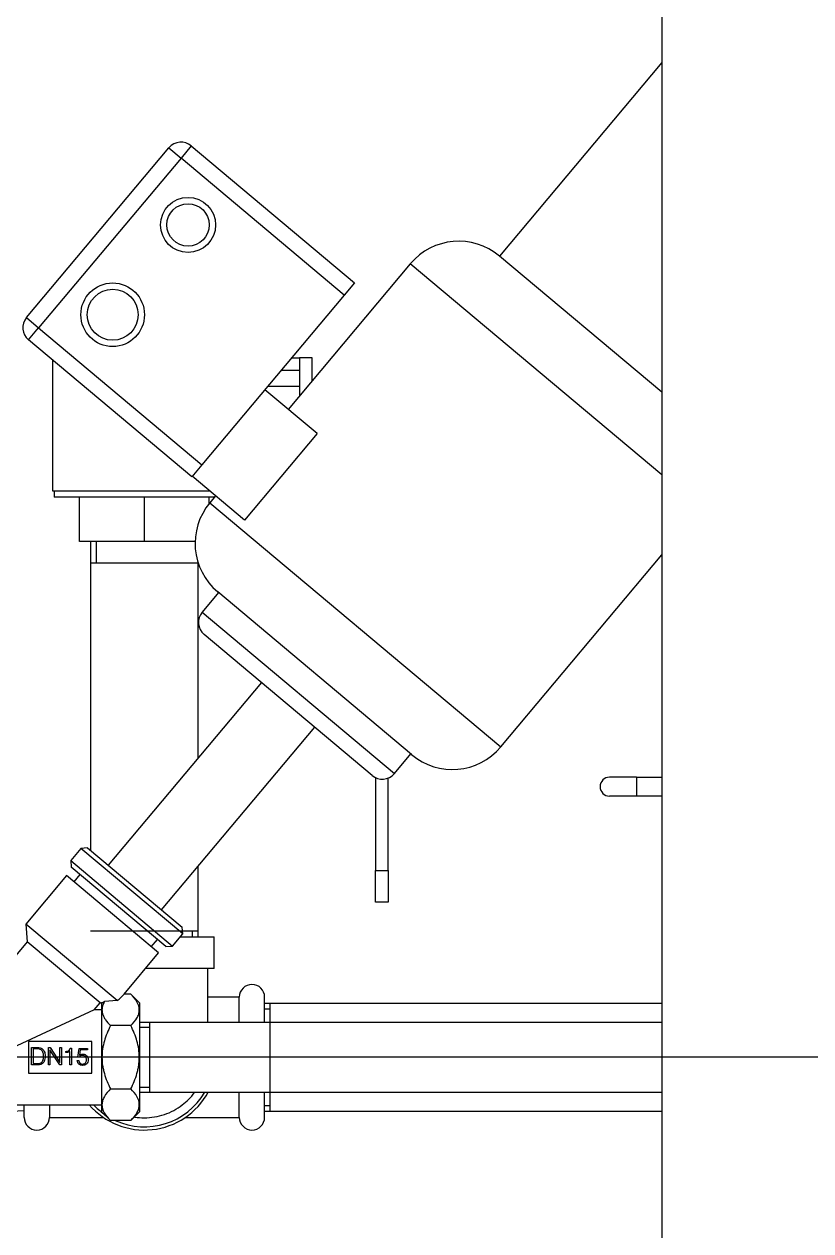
# Model space of a CAD drawing. Extents: x -681219 to -550379, y -242630 to -158199.
# Drawn here: x -634304 to -633839, y -178493 to -177780 of the extents above; entities that cross this region are included whole.
import ezdxf
from ezdxf.lldxf.tags import DXFTag

# ---------------------------------------------------------------- set-up
doc = ezdxf.new("R2010")
doc.units = 0
doc.header["$LTSCALE"] = 1000
for name, color, linetype in [('$TD_AUDIT_GENERATED_(2AE)', 7, 'CONTINUOUS'), ('$TD_AUDIT_GENERATED_(5AA)', 7, 'CONTINUOUS'), ('$TD_AUDIT_GENERATED_(5F5)', 7, 'CONTINUOUS'), ('$TD_AUDIT_GENERATED_(72D)', 7, 'CONTINUOUS'), ('2702调节阀DN15(1657', 7, 'CONTINUOUS'), ('Default', 7, 'CONTINUOUS'), ('DN25_GB3289.10_A', 7, 'CONTINUOUS'), ('不锈钢外丝D25', 7, 'CONTINUOUS'), ('不锈钢弯头D25', 7, 'CONTINUOUS'), ('球阀D25不锈钢(丝口)', 7, 'CONTINUOUS'), ('球阀DN15法兰不锈钢', 7, 'CONTINUOUS')]:
    doc.layers.add(name, color=color, linetype=linetype)
tags = doc.linetypes.add('CENTER2', pattern=[28.575, 19.05, -3.175, 3.175, -3.175]).pattern_tags.tags
tags[10:11] = [DXFTag(74, 4), DXFTag(75, 0), DXFTag(340, '0'), DXFTag(46, 0.0), DXFTag(50, 0.0), DXFTag(44, 0.0), DXFTag(45, 0.0)]
tags[8:9] = [DXFTag(74, 4), DXFTag(75, 0), DXFTag(340, '0'), DXFTag(46, 0.0), DXFTag(50, 0.0), DXFTag(44, 0.0), DXFTag(45, 0.0)]
tags[6:7] = [DXFTag(74, 4), DXFTag(75, 0), DXFTag(340, '0'), DXFTag(46, 0.0), DXFTag(50, 0.0), DXFTag(44, 0.0), DXFTag(45, 0.0)]
tags[4:5] = [DXFTag(74, 4), DXFTag(75, 0), DXFTag(340, '0'), DXFTag(46, 0.0), DXFTag(50, 0.0), DXFTag(44, 0.0), DXFTag(45, 0.0)]

# ---------------------------------------------------------------- blocks, each defined once
blk = doc.blocks.new('SEANNOT_GROUP57')
at = {"layer": 'Default', "color": 7, "linetype": 'CENTER2'}
blk.add_line((634.561, 521.491), (277.05, 521.491), dxfattribs=at)

msp = doc.modelspace()

# ---------------------------------------------------------------- linework, layer by layer
at = {"layer": '$TD_AUDIT_GENERATED_(2AE)', "color": 7, "linetype": 'Continuous'}
msp.add_line((-633926.6863, -177622.7721), (-633926.6863, -179156.4514), dxfattribs=at)
at = {"layer": '$TD_AUDIT_GENERATED_(5AA)', "color": 7, "linetype": 'Continuous'}
for p, q in [((-633926.6863, -178358.7512), (-634161.4141, -178358.7512)), ((-634158.0475, -178422.3427), (-634158.0475, -178358.7512)), ((-634161.4141, -178362.0243), (-634158.0475, -178362.0243)), ((-634161.4141, -178419.0696), (-634158.0475, -178419.0696)), ((-634161.4141, -178422.3427), (-633926.6863, -178422.3427))]:
    msp.add_line(p, q, dxfattribs=at)
at = {"layer": '$TD_AUDIT_GENERATED_(5F5)', "color": 7, "linetype": 'Continuous'}
for p, q in [((-634264.2828, -178085.6814), (-634264.2828, -178268.2895)), ((-634261.0097, -178085.6814), (-634261.0097, -178098.3998)), ((-634264.2828, -178098.3998), (-634200.6912, -178098.3998)), ((-634200.6912, -178213.6559), (-634200.6912, -178098.4425)), ((-634200.6912, -178319.474), (-634200.6912, -178277.67)), ((-634200.6912, -178316.1074), (-634264.2828, -178316.1074)), ((-634203.9643, -178319.474), (-634203.9643, -178316.1074))]:
    msp.add_line(p, q, dxfattribs=at)
at = {"layer": '$TD_AUDIT_GENERATED_(72D)', "color": 7, "linetype": 'Continuous'}
for p, q in [((-634229.3074, -178369.9732), (-634235.2925, -178369.9732)), ((-634235.2925, -178372.8414), (-634229.3074, -178372.8414)), ((-633926.6863, -178369.9732), (-634229.3074, -178369.9732)), ((-634229.3074, -178411.1207), (-634229.3074, -178369.9732)), ((-634235.2925, -178408.2525), (-634229.3074, -178408.2525)), ((-634235.2925, -178411.1207), (-634229.3074, -178411.1207)), ((-634229.3074, -178411.1207), (-633926.6863, -178411.1207))]:
    msp.add_line(p, q, dxfattribs=at)
at = {"layer": '2702调节阀DN15(1657', "color": 7, "linetype": 'Continuous'}
for p, q in [((-633926.6863, -177802.7273), (-634022.6052, -177917.0389)), ((-634204.8069, -177851.9344), (-634210.8181, -177859.0982)), ((-634204.8069, -177851.9344), (-634108.3109, -177932.9041)), ((-634302.1381, -177953.3805), (-634217.9819, -177853.087)), ((-634210.8181, -177859.0982), (-634294.9743, -177959.3917)), ((-634217.9819, -177853.087), (-634210.8181, -177859.0982)), ((-634114.3221, -177940.0679), (-634210.8181, -177859.0982)), ((-634075.3051, -177921.6495), (-634147.4659, -178007.6475)), ((-633926.6863, -178046.3555), (-634075.3051, -177921.6495)), ((-633926.6863, -177997.5243), (-634022.6052, -177917.0389)), ((-634108.3109, -177932.9041), (-634114.3221, -177940.0679)), ((-634114.3221, -177940.0679), (-634198.4783, -178040.3614)), ((-634302.1381, -177953.3805), (-634294.9743, -177959.3917)), ((-634300.9855, -177966.5555), (-634294.9743, -177959.3917)), ((-634294.9743, -177959.3917), (-634198.4783, -178040.3614)), ((-634204.4895, -178047.5252), (-634300.9855, -177966.5555)), ((-634130.4404, -178021.9336), (-634161.2928, -177996.0454)), ((-634130.4404, -178021.9336), (-634173.3444, -178073.0646)), ((-634198.4783, -178040.3614), (-634204.4895, -178047.5252)), ((-634173.3444, -178073.0646), (-634204.1968, -178047.1764)), ((-634190.3699, -178058.7785), (-634193.7722, -178062.8332)), ((-634193.7722, -178062.8332), (-634021.8406, -178207.101)), ((-634021.8406, -178207.101), (-633926.6863, -178093.7006)), ((-634188.6628, -178115.9516), (-634198.3386, -178127.4827)), ((-634074.5405, -178211.7116), (-634189.1616, -178115.5331)), ((-634198.3386, -178127.4827), (-634084.715, -178222.8242)), ((-634097.8899, -178223.9769), (-634197.1859, -178140.6577)), ((-634163.2983, -178169.0927), (-634253.8675, -178277.0289)), ((-634222.3467, -178303.478), (-634131.7775, -178195.5418)), ((-634084.715, -178222.8242), (-634075.0392, -178211.2931)), ((-634269.9985, -178267.1557), (-634276.0097, -178274.3196)), ((-634266.046, -178266.81), (-634269.9985, -178267.1557)), ((-634209.8224, -178317.6495), (-634269.9985, -178267.1557)), ((-634266.046, -178266.81), (-634210.1682, -178313.697)), ((-634276.0097, -178274.3196), (-634215.8336, -178324.8133)), ((-634276.0097, -178274.3196), (-634275.6639, -178278.2721)), ((-634219.7861, -178325.1591), (-634275.6639, -178278.2721)), ((-634278.5542, -178283.1715), (-634302.5988, -178311.8268)), ((-634224.1092, -178328.8563), (-634278.5542, -178283.1715)), ((-634270.6492, -178282.4799), (-634274.2559, -178286.7782)), ((-634248.6524, -178357.0932), (-634302.5988, -178311.8268)), ((-634302.5988, -178311.8268), (-634301.6767, -178322.3667)), ((-634209.8224, -178317.6495), (-634210.1682, -178313.697)), ((-634301.6767, -178322.3667), (-634334.4206, -178361.3894)), ((-634258.6938, -178358.4337), (-634301.6767, -178322.3667)), ((-634228.4075, -178325.2496), (-634224.8008, -178320.9513)), ((-634215.8336, -178324.8133), (-634209.8224, -178317.6495)), ((-634244.5229, -178353.1844), (-634224.1092, -178328.8563)), ((-634219.7861, -178325.1591), (-634215.8336, -178324.8133)), ((-634262.099, -178362.4918), (-634258.6938, -178358.4337)), ((-634258.6938, -178358.4337), (-634257.6566, -178358.3429)), ((-634257.7069, -178358.3473), (-634257.7366, -178358.3771)), ((-634257.7366, -178358.3771), (-634257.7366, -178422.7168)), ((-634248.6524, -178357.0932), (-634256.043, -178357.5308)), ((-634240.4852, -178353.1844), (-634244.5229, -178353.1844)), ((-634235.2925, -178358.3771), (-634240.4852, -178353.1844)), ((-634235.2925, -178358.3771), (-634235.2925, -178422.7168)), ((-634262.099, -178362.4918), (-634322.2634, -178390.547)), ((-634257.7366, -178362.4918), (-634262.099, -178362.4918)), ((-634240.4852, -178371.8657), (-634252.544, -178371.8657)), ((-634300.972, -178381.1952), (-634300.972, -178390.547)), ((-634263.5652, -178381.1952), (-634300.972, -178381.1952)), ((-634299.1881, -178384.7898), (-634296.7781, -178384.7898)), ((-634299.1881, -178395.0766), (-634299.1881, -178384.7898)), ((-634298.2486, -178385.6271), (-634298.2486, -178394.2392)), ((-634289.2349, -178395.0766), (-634289.2349, -178384.7898)), ((-634289.2349, -178384.7898), (-634288.2, -178384.7898)), ((-634282.5222, -178395.0766), (-634288.2954, -178386.2467)), ((-634288.2954, -178386.2467), (-634288.2954, -178395.0766)), ((-634288.2, -178384.7898), (-634282.3928, -178393.6197)), ((-634282.3928, -178393.6197), (-634282.3928, -178384.7898)), ((-634282.3928, -178384.7898), (-634281.4738, -178384.7898)), ((-634281.4738, -178384.7898), (-634281.4738, -178395.0766)), ((-634278.9616, -178387.6832), (-634278.9616, -178387.0636)), ((-634276.4699, -178395.0766), (-634276.4699, -178387.1045)), ((-634276.3746, -178385.0893), (-634275.5304, -178385.0825)), ((-634275.5304, -178385.0825), (-634275.5304, -178395.0766)), ((-634271.8268, -178390.4744), (-634271.0643, -178385.3684)), ((-634271.0643, -178385.3684), (-634266.1762, -178385.3684)), ((-634270.3903, -178386.165), (-634270.8737, -178389.3647)), ((-634266.1762, -178386.165), (-634270.3903, -178386.165)), ((-634266.1762, -178385.3684), (-634266.1762, -178386.165)), ((-634263.5652, -178390.547), (-634263.5652, -178381.1952)), ((-634300.972, -178390.547), (-634300.972, -178399.8987)), ((-634272.14, -178392.51), (-634271.2073, -178392.5032)), ((-634271.0303, -178390.4744), (-634271.8268, -178390.4744)), ((-634263.5652, -178399.8987), (-634263.5652, -178390.547)), ((-634300.972, -178399.8987), (-634263.5652, -178399.8987)), ((-634288.2954, -178395.0766), (-634289.2349, -178395.0766)), ((-634281.4738, -178395.0766), (-634282.5222, -178395.0766)), ((-634275.5304, -178395.0766), (-634276.4699, -178395.0766)), ((-634252.544, -178409.2282), (-634240.4852, -178409.2282)), ((-634334.4206, -178418.6021), (-634257.7366, -178418.6021)), ((-634257.7366, -178422.7168), (-634252.544, -178427.9095)), ((-634240.4852, -178427.9095), (-634235.2925, -178422.7168)), ((-634240.4852, -178427.9095), (-634252.544, -178427.9095))]:
    msp.add_line(p, q, dxfattribs=at)
for centre, radius in [((-634206.6788, -177898.6333), 16.273), ((-634206.6788, -177898.6333), 12.5323), ((-634251.2196, -177951.715), 18.7869), ((-634251.2196, -177951.715), 15.0462)]:
    msp.add_circle(centre, radius, dxfattribs=at)
for centre, radius, start, end in [((-634210.8181, -177859.0982), 9.3517, 50, 140), ((-634046.6498, -177945.6942), 37.4068, 50, 140), ((-634294.9743, -177959.3917), 9.3517, 140, 230), ((-634165.117, -178086.8778), 37.4068, 140, 230), ((-634191.1747, -178133.4939), 9.3517, 140, 230), ((-634050.4958, -178183.0564), 37.4068, 230, 320), ((-634091.8788, -178216.813), 9.3517, 230, 320)]:
    msp.add_arc(centre, radius, start, end, dxfattribs=at)
msp.add_ellipse((-634290.9125, -178353.1844), major_axis=(49.3794, 8.3564), ratio=0.3794726, start_param=-0.61117398, end_param=-0.41948897, dxfattribs=at)
for points, knots in [([(-634257.7069, -178358.3473), (-634257.7068, -178358.3473), (-634257.6671, -178358.3278), (-634257.5147, -178358.2529), (-634257.4019, -178358.1975), (-634256.9664, -178357.9836), (-634256.5425, -178357.7755), (-634256.043, -178357.5308)], [0.500519323, 0.500519323, 0.500519323, 0.500519323, 0.625, 0.625, 0.75, 0.75, 1, 1, 1, 1]), ([(-634256.043, -178357.5308), (-634256.7327, -178358.7001), (-634257.2199, -178359.9), (-634257.4844, -178361.452), (-634257.5197, -178361.7641), (-634257.5543, -178362.3841), (-634257.5537, -178362.6931), (-634257.4993, -178363.6171), (-634257.3929, -178364.2293), (-634257.0484, -178365.4463), (-634256.8105, -178366.0512), (-634256.2156, -178367.2544), (-634255.8578, -178367.8534), (-634254.6479, -178369.6149), (-634253.6571, -178370.7525), (-634252.544, -178371.8657)], [0, 0, 0, 0, 0.25, 0.25, 0.3125, 0.3125, 0.375, 0.375, 0.5, 0.5, 0.625, 0.625, 0.75, 0.75, 1, 1, 1, 1]), ([(-634240.4852, -178371.8657), (-634239.0255, -178370.406), (-634237.7845, -178368.9135), (-634236.4546, -178366.5945), (-634236.1009, -178365.8081), (-634235.7358, -178364.6034), (-634235.6418, -178364.1977), (-634235.5141, -178363.3772), (-634235.4814, -178362.967), (-634235.4727, -178360.9284), (-634235.9667, -178359.3254), (-634237.7583, -178356.164), (-634239.0172, -178354.6524), (-634240.4852, -178353.1844)], [0, 0, 0, 0, 0.25, 0.25, 0.375, 0.375, 0.4375, 0.4375, 0.5, 0.5, 0.75, 0.75, 1, 1, 1, 1]), ([(-634252.544, -178371.8657), (-634253.2675, -178373.3128), (-634253.9435, -178374.7896), (-634255.166, -178377.8245), (-634255.7055, -178379.3675), (-634256.5957, -178382.4918), (-634256.9475, -178384.0766), (-634257.4263, -178387.3008), (-634257.551, -178388.9497), (-634257.5481, -178392.2014), (-634257.4236, -178393.8154), (-634257.0656, -178396.2197), (-634256.9179, -178397.0184), (-634256.569, -178398.6106), (-634256.367, -178399.4066), (-634255.2433, -178403.34), (-634253.9935, -178406.329), (-634252.544, -178409.2282)], [0, 0, 0, 0, 0.125, 0.125, 0.25, 0.25, 0.375, 0.375, 0.5, 0.5, 0.625, 0.625, 0.6875, 0.6875, 0.75, 0.75, 1, 1, 1, 1]), ([(-634240.4852, -178409.2282), (-634239.0356, -178406.329), (-634237.7859, -178403.34), (-634236.6621, -178399.4066), (-634236.4601, -178398.6106), (-634236.1112, -178397.0184), (-634235.9635, -178396.2197), (-634235.6056, -178393.8154), (-634235.481, -178392.2014), (-634235.4781, -178388.9497), (-634235.6029, -178387.3008), (-634236.0816, -178384.0766), (-634236.4335, -178382.4918), (-634237.3236, -178379.3675), (-634237.8631, -178377.8245), (-634239.0856, -178374.7896), (-634239.7617, -178373.3128), (-634240.4852, -178371.8657)], [0, 0, 0, 0, 0.25, 0.25, 0.3125, 0.3125, 0.375, 0.375, 0.5, 0.5, 0.625, 0.625, 0.75, 0.75, 0.875, 0.875, 1, 1, 1, 1]), ([(-634296.7781, -178384.7898), (-634296.5444, -178384.7898), (-634296.3106, -178384.7898), (-634296.0769, -178384.7898), (-634295.2327, -178384.7898), (-634294.5928, -178384.8374), (-634294.1707, -178384.9191), (-634293.746, -178385.0013), (-634293.3809, -178385.1506), (-634293.0746, -178385.348), (-634292.4443, -178385.7542), (-634291.9649, -178386.342), (-634291.6313, -178387.1181), (-634291.2952, -178387.8999), (-634291.1275, -178388.8337), (-634291.1275, -178391.0871), (-634291.3113, -178392.0675), (-634291.6721, -178392.864), (-634292.0341, -178393.6631), (-634292.5776, -178394.2529), (-634293.2856, -178394.6409), (-634293.582, -178394.8033), (-634293.946, -178394.9132), (-634294.3817, -178394.9813), (-634294.8108, -178395.0484), (-634295.4778, -178395.0766), (-634296.3628, -178395.0766), (-634297.3046, -178395.0766), (-634298.2464, -178395.0766), (-634299.1881, -178395.0766)], [0, 0, 0, 0, 0.03436056, 0.03436056, 0.03436056, 0.1281062, 0.1281062, 0.1281062, 0.1861336, 0.1861336, 0.1861336, 0.299757, 0.299757, 0.299757, 0.43822831, 0.43822831, 0.58802118, 0.58802118, 0.58802118, 0.70776929, 0.70776929, 0.70776929, 0.7642878, 0.7642878, 0.7642878, 0.86155824, 0.86155824, 0.86155824, 1, 1, 1, 1]), ([(-634296.7781, -178384.7898), (-634296.5444, -178384.7898), (-634296.3106, -178384.7898), (-634296.0769, -178384.7898), (-634295.2327, -178384.7898), (-634294.5928, -178384.8374), (-634294.1707, -178384.9191), (-634293.746, -178385.0013), (-634293.3809, -178385.1506), (-634293.0746, -178385.348), (-634292.4443, -178385.7542), (-634291.9649, -178386.342), (-634291.6313, -178387.1181), (-634291.2952, -178387.8999), (-634291.1275, -178388.8337), (-634291.1275, -178391.0871), (-634291.3113, -178392.0675), (-634291.6721, -178392.864), (-634292.0341, -178393.6631), (-634292.5776, -178394.2529), (-634293.2856, -178394.6409), (-634293.582, -178394.8033), (-634293.946, -178394.9132), (-634294.3817, -178394.9813), (-634294.8108, -178395.0484), (-634295.4778, -178395.0766), (-634296.3628, -178395.0766), (-634297.3046, -178395.0766), (-634298.2464, -178395.0766), (-634299.1881, -178395.0766)], [0, 0, 0, 0, 0.03436056, 0.03436056, 0.03436056, 0.1281062, 0.1281062, 0.1281062, 0.1861336, 0.1861336, 0.1861336, 0.299757, 0.299757, 0.299757, 0.43822831, 0.43822831, 0.58802118, 0.58802118, 0.58802118, 0.70776929, 0.70776929, 0.70776929, 0.7642878, 0.7642878, 0.7642878, 0.86155824, 0.86155824, 0.86155824, 1, 1, 1, 1]), ([(-634298.2486, -178394.2392), (-634297.586, -178394.2392), (-634296.9234, -178394.2392), (-634296.2607, -178394.2392), (-634295.4778, -178394.2392), (-634294.9127, -178394.212), (-634294.5519, -178394.1576), (-634294.1901, -178394.1029), (-634293.8983, -178394.001), (-634293.6601, -178393.858), (-634293.1364, -178393.5438), (-634292.7478, -178393.0683), (-634292.4891, -178392.4283), (-634292.2313, -178391.7907), (-634292.1078, -178390.9578), (-634292.1078, -178388.9835), (-634292.2304, -178388.1801), (-634292.4755, -178387.5334), (-634292.7192, -178386.8903), (-634293.095, -178386.4101), (-634293.5852, -178386.0901), (-634293.8397, -178385.9239), (-634294.1434, -178385.8041), (-634294.5111, -178385.7293), (-634294.8708, -178385.656), (-634295.4914, -178385.6271), (-634296.3628, -178385.6271), (-634296.9914, -178385.6271), (-634297.62, -178385.6271), (-634298.2486, -178385.6271)], [0, 0, 0, 0, 0.10981287, 0.10981287, 0.10981287, 0.20438768, 0.20438768, 0.20438768, 0.25669141, 0.25669141, 0.25669141, 0.36064546, 0.36064546, 0.36064546, 0.5019803, 0.5019803, 0.63572669, 0.63572669, 0.63572669, 0.73802793, 0.73802793, 0.73802793, 0.79325098, 0.79325098, 0.79325098, 0.89582042, 0.89582042, 0.89582042, 1, 1, 1, 1]), ([(-634298.2486, -178394.2392), (-634297.586, -178394.2392), (-634296.9234, -178394.2392), (-634296.2607, -178394.2392), (-634295.4778, -178394.2392), (-634294.9127, -178394.212), (-634294.5519, -178394.1576), (-634294.1901, -178394.1029), (-634293.8983, -178394.001), (-634293.6601, -178393.858), (-634293.1364, -178393.5438), (-634292.7478, -178393.0683), (-634292.4891, -178392.4283), (-634292.2313, -178391.7907), (-634292.1078, -178390.9578), (-634292.1078, -178388.9835), (-634292.2304, -178388.1801), (-634292.4755, -178387.5334), (-634292.7192, -178386.8903), (-634293.095, -178386.4101), (-634293.5852, -178386.0901), (-634293.8397, -178385.9239), (-634294.1434, -178385.8041), (-634294.5111, -178385.7293), (-634294.8708, -178385.656), (-634295.4914, -178385.6271), (-634296.3628, -178385.6271), (-634296.9914, -178385.6271), (-634297.62, -178385.6271), (-634298.2486, -178385.6271)], [0, 0, 0, 0, 0.10981287, 0.10981287, 0.10981287, 0.20438768, 0.20438768, 0.20438768, 0.25669141, 0.25669141, 0.25669141, 0.36064546, 0.36064546, 0.36064546, 0.5019803, 0.5019803, 0.63572669, 0.63572669, 0.63572669, 0.73802793, 0.73802793, 0.73802793, 0.79325098, 0.79325098, 0.79325098, 0.89582042, 0.89582042, 0.89582042, 1, 1, 1, 1]), ([(-634278.9616, -178387.0636), (-634278.9412, -178387.0636), (-634278.9208, -178387.0636), (-634278.9003, -178387.0636), (-634278.0698, -178387.0636), (-634277.4502, -178386.9002), (-634277.0418, -178386.5803), (-634276.6408, -178386.2662), (-634276.4154, -178385.7633), (-634276.3746, -178385.0893)], [0, 0, 0, 0, 0.01655559, 0.01655559, 0.01655559, 0.54476349, 0.54476349, 0.54476349, 1, 1, 1, 1]), ([(-634278.9616, -178387.0636), (-634278.9412, -178387.0636), (-634278.9208, -178387.0636), (-634278.9003, -178387.0636), (-634278.0698, -178387.0636), (-634277.4502, -178386.9002), (-634277.0418, -178386.5803), (-634276.6408, -178386.2662), (-634276.4154, -178385.7633), (-634276.3746, -178385.0893)], [0, 0, 0, 0, 0.01655559, 0.01655559, 0.01655559, 0.54476349, 0.54476349, 0.54476349, 1, 1, 1, 1]), ([(-634276.4699, -178387.1045), (-634276.6945, -178387.3087), (-634276.9941, -178387.4517), (-634277.3685, -178387.547), (-634277.7477, -178387.6435), (-634278.2332, -178387.6832), (-634278.8186, -178387.6832), (-634278.8663, -178387.6832), (-634278.914, -178387.6832), (-634278.9616, -178387.6832)], [0, 0, 0, 0, 0.38694733, 0.38694733, 0.38694733, 0.94530505, 0.94530505, 0.94530505, 1, 1, 1, 1]), ([(-634276.4699, -178387.1045), (-634276.6945, -178387.3087), (-634276.9941, -178387.4517), (-634277.3685, -178387.547), (-634277.7477, -178387.6435), (-634278.2332, -178387.6832), (-634278.8186, -178387.6832), (-634278.8663, -178387.6832), (-634278.914, -178387.6832), (-634278.9616, -178387.6832)], [0, 0, 0, 0, 0.38694733, 0.38694733, 0.38694733, 0.94530505, 0.94530505, 0.94530505, 1, 1, 1, 1]), ([(-634270.8737, -178389.3647), (-634270.6354, -178389.1469), (-634270.3427, -178388.9903), (-634269.6619, -178388.7724), (-634269.267, -178388.718), (-634267.885, -178388.718), (-634267.1361, -178389.0175), (-634266.5711, -178389.6166), (-634266.0028, -178390.2191), (-634265.7201, -178391.0191), (-634265.7201, -178393.0547), (-634266.0128, -178393.8648), (-634266.5915, -178394.4639), (-634267.1735, -178395.0664), (-634267.9667, -178395.3558), (-634269.907, -178395.3558), (-634270.6559, -178395.1039), (-634271.2277, -178394.5933), (-634271.7992, -178394.083), (-634272.0992, -178393.3814), (-634272.14, -178392.51)], [0, 0, 0, 0, 0.06483471, 0.06483471, 0.12966942, 0.12966942, 0.2704823, 0.2704823, 0.2704823, 0.42089818, 0.42089818, 0.57436303, 0.57436303, 0.57436303, 0.72443979, 0.72443979, 0.86532817, 0.86532817, 0.86532817, 1, 1, 1, 1]), ([(-634270.8737, -178389.3647), (-634270.6354, -178389.1469), (-634270.3427, -178388.9903), (-634269.6619, -178388.7724), (-634269.267, -178388.718), (-634267.885, -178388.718), (-634267.1361, -178389.0175), (-634266.5711, -178389.6166), (-634266.0028, -178390.2191), (-634265.7201, -178391.0191), (-634265.7201, -178393.0547), (-634266.0128, -178393.8648), (-634266.5915, -178394.4639), (-634267.1735, -178395.0664), (-634267.9667, -178395.3558), (-634269.907, -178395.3558), (-634270.6559, -178395.1039), (-634271.2277, -178394.5933), (-634271.7992, -178394.083), (-634272.0992, -178393.3814), (-634272.14, -178392.51)], [0, 0, 0, 0, 0.06483471, 0.06483471, 0.12966942, 0.12966942, 0.2704823, 0.2704823, 0.2704823, 0.42089818, 0.42089818, 0.57436303, 0.57436303, 0.57436303, 0.72443979, 0.72443979, 0.86532817, 0.86532817, 0.86532817, 1, 1, 1, 1]), ([(-634271.2073, -178392.5032), (-634271.1801, -178393.1364), (-634270.9622, -178393.6401), (-634270.5537, -178394.001), (-634270.1491, -178394.3584), (-634269.6074, -178394.5456), (-634268.9334, -178394.5388), (-634268.2255, -178394.5316), (-634267.674, -178394.3278), (-634267.2723, -178393.892), (-634266.8737, -178393.4597), (-634266.68, -178392.8504), (-634266.68, -178391.2642), (-634266.8842, -178390.631), (-634267.2927, -178390.1681), (-634267.7042, -178389.7017), (-634268.2731, -178389.4737), (-634269.444, -178389.4737), (-634269.8457, -178389.5622), (-634270.5401, -178389.9026), (-634270.8193, -178390.1476), (-634271.0303, -178390.4744)], [0, 0, 0, 0, 0.12419331, 0.12419331, 0.12419331, 0.2532637, 0.2532637, 0.2532637, 0.388898, 0.388898, 0.388898, 0.53492453, 0.53492453, 0.68476045, 0.68476045, 0.68476045, 0.82516126, 0.82516126, 0.91258063, 0.91258063, 1, 1, 1, 1]), ([(-634271.2073, -178392.5032), (-634271.1801, -178393.1364), (-634270.9622, -178393.6401), (-634270.5537, -178394.001), (-634270.1491, -178394.3584), (-634269.6074, -178394.5456), (-634268.9334, -178394.5388), (-634268.2255, -178394.5316), (-634267.674, -178394.3278), (-634267.2723, -178393.892), (-634266.8737, -178393.4597), (-634266.68, -178392.8504), (-634266.68, -178391.2642), (-634266.8842, -178390.631), (-634267.2927, -178390.1681), (-634267.7042, -178389.7017), (-634268.2731, -178389.4737), (-634269.444, -178389.4737), (-634269.8457, -178389.5622), (-634270.5401, -178389.9026), (-634270.8193, -178390.1476), (-634271.0303, -178390.4744)], [0, 0, 0, 0, 0.12419331, 0.12419331, 0.12419331, 0.2532637, 0.2532637, 0.2532637, 0.388898, 0.388898, 0.388898, 0.53492453, 0.53492453, 0.68476045, 0.68476045, 0.68476045, 0.82516126, 0.82516126, 0.91258063, 0.91258063, 1, 1, 1, 1]), ([(-634252.544, -178409.2282), (-634254.0036, -178410.6879), (-634255.2447, -178412.1804), (-634256.5745, -178414.4994), (-634256.9283, -178415.2858), (-634257.2933, -178416.4905), (-634257.3874, -178416.8962), (-634257.5151, -178417.7167), (-634257.5478, -178418.127), (-634257.5564, -178420.1655), (-634257.0625, -178421.7685), (-634255.2708, -178424.9299), (-634254.012, -178426.4415), (-634252.544, -178427.9095)], [0, 0, 0, 0, 0.25, 0.25, 0.375, 0.375, 0.4375, 0.4375, 0.5, 0.5, 0.75, 0.75, 1, 1, 1, 1]), ([(-634240.4852, -178427.9095), (-634239.026, -178426.4503), (-634237.7851, -178424.9581), (-634236.4551, -178422.6394), (-634236.1013, -178421.8529), (-634235.7361, -178420.6482), (-634235.6419, -178420.2425), (-634235.5142, -178419.4218), (-634235.4814, -178419.0116), (-634235.4726, -178416.9731), (-634235.9663, -178415.3699), (-634237.758, -178412.2083), (-634239.0169, -178410.6965), (-634240.4852, -178409.2282)], [0, 0, 0, 0, 0.25, 0.25, 0.375, 0.375, 0.4375, 0.4375, 0.5, 0.5, 0.75, 0.75, 1, 1, 1, 1])]:
    msp.add_open_spline(points, degree=3, knots=knots, dxfattribs=at)
at = {"layer": 'DN25_GB3289.10_A', "color": 7, "linetype": 'Continuous'}
for p, q in [((-634176.3768, -178355.0105), (-634195.0802, -178355.0105)), ((-634176.3768, -178369.9732), (-634176.3768, -178355.0105)), ((-634161.4141, -178369.9732), (-634161.4141, -178355.0105)), ((-634176.3768, -178426.0834), (-634176.3768, -178411.1207)), ((-634161.4141, -178426.0834), (-634161.4141, -178411.1207)), ((-634303.56, -178426.0834), (-634303.56, -178418.6021)), ((-634288.5972, -178418.6021), (-634288.5972, -178426.0834)), ((-634288.5972, -178426.0834), (-634256.7294, -178426.0834)), ((-634208.2446, -178426.0834), (-634176.3768, -178426.0834))]:
    msp.add_line(p, q, dxfattribs=at)
for centre, radius, start, end in [((-634168.8954, -178355.0105), 7.4814, 0, 180), ((-634232.487, -178390.547), 43.0178, 220.7057068, 331.4281219), ((-634296.0786, -178426.0834), 7.4814, 180, 0), ((-634168.8954, -178426.0834), 7.4814, 180, 0)]:
    msp.add_arc(centre, radius, start, end, dxfattribs=at)
at = {"layer": '不锈钢外丝D25', "color": 7, "linetype": 'Continuous'}
msp.add_line((-634310.8543, -178422.3427), (-634303.56, -178422.1148), dxfattribs=at)
at = {"layer": '不锈钢弯头D25', "color": 7, "linetype": 'Continuous'}
for p, q in [((-634211.3534, -178319.474), (-634191.3395, -178319.474)), ((-634191.3395, -178338.1774), (-634191.3395, -178319.474)), ((-634191.3395, -178338.1774), (-634231.9305, -178338.1774)), ((-634195.0802, -178369.9732), (-634195.0802, -178338.3944))]:
    msp.add_line(p, q, dxfattribs=at)
for start, end in [(245.2323981, 330), (222.9858861, 234.3425709)]:
    msp.add_arc((-634232.487, -178390.547), 41.1475, start, end, dxfattribs=at)
msp.add_open_spline([(-634238.117, -178425.8966), (-634236.2617, -178426.1835), (-634234.3951, -178426.3277), (-634230.514, -178426.3309), (-634228.4809, -178426.1658), (-634224.5196, -178425.5136), (-634222.5811, -178425.0295), (-634218.7872, -178423.7481), (-634216.9161, -178422.9411), (-634213.3677, -178421.0534), (-634211.6851, -178419.9745), (-634207.3521, -178416.679), (-634204.8835, -178414.189), (-634202.8085, -178411.4327)], degree=3, knots=[0.470712387, 0.470712387, 0.470712387, 0.470712387, 0.5, 0.5, 0.53125, 0.53125, 0.5625, 0.5625, 0.59375, 0.59375, 0.625, 0.625, 0.678764276, 0.678764276, 0.678764276, 0.678764276], dxfattribs=at)
at = {"layer": '球阀D25不锈钢(丝口)', "color": 7, "linetype": 'Continuous'}
for p, q in [((-634286.7269, -177978.5198), (-634286.7269, -178055.756)), ((-634145.481, -177977.2017), (-634140.8403, -177977.2017)), ((-634133.359, -177977.2017), (-634140.8403, -177977.2017)), ((-634140.8403, -177977.2017), (-634140.8403, -177984.683)), ((-634133.359, -177990.8354), (-634133.359, -177977.2017)), ((-634140.8403, -177984.683), (-634151.7586, -177984.683)), ((-634140.8403, -177984.683), (-634140.8403, -177999.7514)), ((-634140.8403, -177994.0347), (-634159.6056, -177994.0347)), ((-634286.7269, -178055.756), (-634193.972, -178055.756)), ((-634285.7917, -178055.756), (-634285.7917, -178059.4967)), ((-634190.9726, -178059.4967), (-634285.7917, -178059.4967)), ((-634270.829, -178085.6814), (-634270.829, -178059.4967)), ((-634232.487, -178085.6814), (-634232.487, -178059.4967)), ((-634194.145, -178063.2846), (-634194.145, -178059.4967)), ((-634232.487, -178085.6814), (-634270.829, -178085.6814)), ((-634202.5046, -178085.6814), (-634232.487, -178085.6814)), ((-634095.9522, -178225.231), (-634095.9522, -178280.1969)), ((-634088.4708, -178280.1969), (-634088.4708, -178225.5217)), ((-634095.9522, -178280.1969), (-634088.4708, -178280.1969)), ((-634095.9522, -178298.9003), (-634095.9522, -178280.1969)), ((-634088.4708, -178280.1969), (-634088.4708, -178298.9003)), ((-634088.4708, -178298.9003), (-634095.9522, -178298.9003))]:
    msp.add_line(p, q, dxfattribs=at)
at = {"layer": '球阀DN15法兰不锈钢', "color": 7, "linetype": 'Continuous'}
for p, q in [((-633941.6491, -178225.0218), (-633957.547, -178225.0218)), ((-633941.6491, -178225.0218), (-633926.6863, -178225.0218)), ((-633941.6491, -178225.0218), (-633941.6491, -178236.2439)), ((-633941.6491, -178236.2439), (-633957.547, -178236.2439)), ((-633926.6863, -178236.2439), (-633941.6491, -178236.2439))]:
    msp.add_line(p, q, dxfattribs=at)
msp.add_arc((-633957.547, -178230.6328), 5.611, 90, 270, dxfattribs=at)

# ---------------------------------------------------------------- block references
at = {"layer": 'Default', "xscale": 18.70340592646163, "yscale": 18.70340592646163, "zscale": 18.70340592646163}
msp.add_blockref('SEANNOT_GROUP57', (-644773.0012, -188144.197), dxfattribs=at)

doc.saveas('drawing.dxf')
